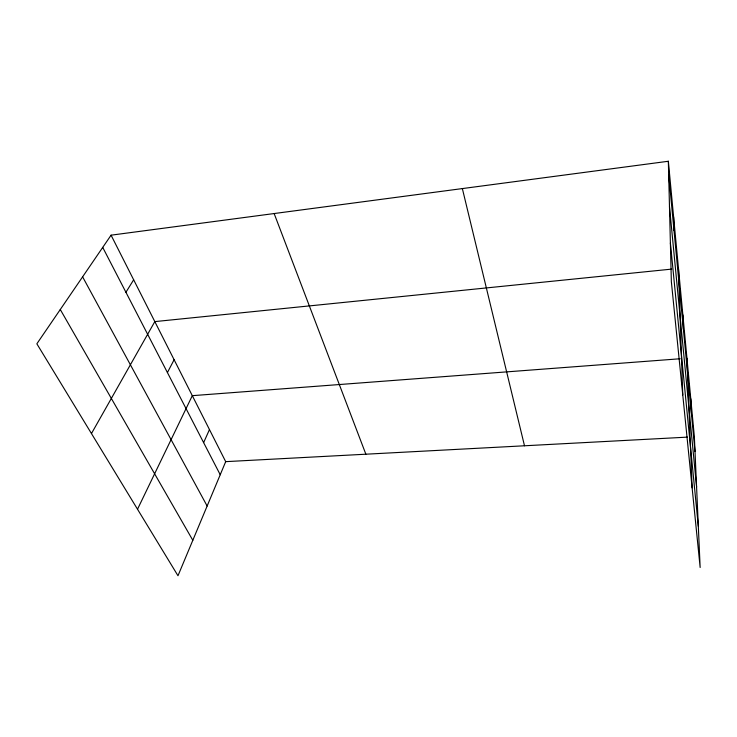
<?xml version="1.0" encoding="UTF-8"?>
<svg xmlns="http://www.w3.org/2000/svg" width="737" height="737" viewBox="0 0 737 737"><rect width="100%" height="100%" fill="white"/><g stroke="black" fill="none" stroke-linecap="round" stroke-linejoin="round"><path stroke-width="1.11" d="M111.075 235.177L225.697 461.648L177.986 575.744L36.85 343.801L111.075 235.177L668.348 161.256L694.365 436.765L700.15 567.49L671.352 281.635L668.348 161.256M203.624 442.615L209.465 429.579M137.515 509.239L192.302 395.668L680.159 358.753M167.419 372.572L174.116 359.73M91.462 433.549L154.816 321.608L671.711 269.106M125.926 292.276L133.655 279.802M225.697 461.648L687.483 437.124M60.277 309.522L192.808 540.285M82.608 276.836L207.143 506.015M102.729 247.392L220.225 474.739M274.146 213.546L365.865 454.204M462.357 188.58L524.495 445.784M670.384 242.943L698.335 526.375M669.482 206.664L696.594 487.046M668.68 174.476L695.019 451.523M690.781 398.781L691.398 413.439M686.948 358.246L692.126 487.848M682.858 314.892L683.392 329.209M678.473 268.415L682.766 394.977M673.609 216.899L674.014 230.589"/></g></svg>
